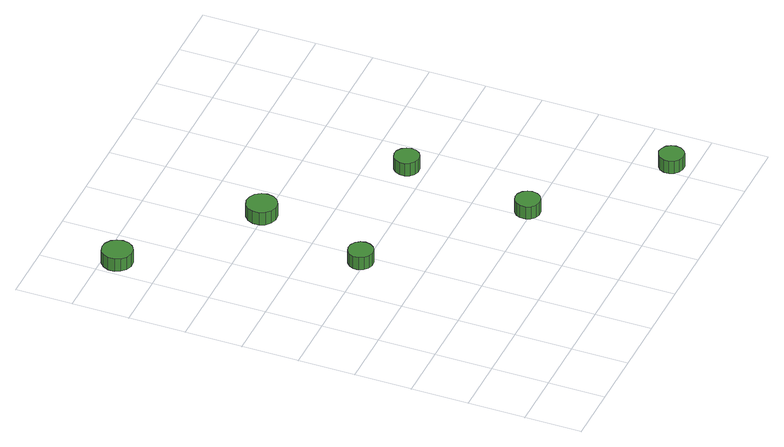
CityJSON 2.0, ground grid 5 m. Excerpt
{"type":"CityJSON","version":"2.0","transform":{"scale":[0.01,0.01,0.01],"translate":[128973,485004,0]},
"CityObjects":{
"tree1":{"type":"SolitaryVegetationObject","attributes":{"function":"something"},"geometry":[{"type":"MultiSurface","lod":"1","boundaries":[[[0,1,2,3,4,5,6,7,8,9,10,11,12,13,14]],[[15,16,17,18,19,20,21,22,23,24,25,26,27,28,29]],[[0,29,28,1]],[[1,28,27,2]],[[2,27,26,3]],[[3,26,25,4]],[[4,25,24,5]],[[5,24,23,6]],[[6,23,22,7]],[[7,22,21,8]],[[8,21,20,9]],[[9,20,19,10]],[[10,19,18,11]],[[11,18,17,12]],[[12,17,16,13]],[[13,16,15,14]],[[14,15,29,0]]]}]},
"tree2":{"type":"SolitaryVegetationObject","attributes":{"function":"something"},"geometry":[{"type":"MultiSurface","lod":"1","boundaries":[[[30,31,32,33,34,35,36,37,38,39,40,41,42,43,44]],[[45,46,47,48,49,50,51,52,53,54,55,56,57,58,59]],[[30,59,58,31]],[[31,58,57,32]],[[32,57,56,33]],[[33,56,55,34]],[[34,55,54,35]],[[35,54,53,36]],[[36,53,52,37]],[[37,52,51,38]],[[38,51,50,39]],[[39,50,49,40]],[[40,49,48,41]],[[41,48,47,42]],[[42,47,46,43]],[[43,46,45,44]],[[44,45,59,30]]]}]},
"tree3":{"type":"SolitaryVegetationObject","attributes":{"function":"something"},"geometry":[{"type":"MultiSurface","lod":"1","boundaries":[[[60,61,62,63,64,65,66,67,68,69,70,71,72,73,74]],[[75,76,77,78,79,80,81,82,83,84,85,86,87,88,89]],[[60,89,88,61]],[[61,88,87,62]],[[62,87,86,63]],[[63,86,85,64]],[[64,85,84,65]],[[65,84,83,66]],[[66,83,82,67]],[[67,82,81,68]],[[68,81,80,69]],[[69,80,79,70]],[[70,79,78,71]],[[71,78,77,72]],[[72,77,76,73]],[[73,76,75,74]],[[74,75,89,60]]]}]},
"tree4":{"type":"SolitaryVegetationObject","attributes":{"function":"something"},"geometry":[{"type":"MultiSurface","lod":"1","boundaries":[[[90,91,92,93,94,95,96,97,98,99,100,101,102,103,104]],[[105,106,107,108,109,110,111,112,113,114,115,116,117,118,119]],[[90,119,118,91]],[[91,118,117,92]],[[92,117,116,93]],[[93,116,115,94]],[[94,115,114,95]],[[95,114,113,96]],[[96,113,112,97]],[[97,112,111,98]],[[98,111,110,99]],[[99,110,109,100]],[[100,109,108,101]],[[101,108,107,102]],[[102,107,106,103]],[[103,106,105,104]],[[104,105,119,90]]]}]},
"tree5":{"type":"SolitaryVegetationObject","attributes":{"function":"something"},"geometry":[{"type":"MultiSurface","lod":"1","boundaries":[[[120,121,122,123,124,125,126,127,128,129,130,131,132,133,134]],[[135,136,137,138,139,140,141,142,143,144,145,146,147,148,149]],[[120,149,148,121]],[[121,148,147,122]],[[122,147,146,123]],[[123,146,145,124]],[[124,145,144,125]],[[125,144,143,126]],[[126,143,142,127]],[[127,142,141,128]],[[128,141,140,129]],[[129,140,139,130]],[[130,139,138,131]],[[131,138,137,132]],[[132,137,136,133]],[[133,136,135,134]],[[134,135,149,120]]]}]},
"tree6":{"type":"SolitaryVegetationObject","attributes":{"function":"something"},"geometry":[{"type":"MultiSurface","lod":"1","boundaries":[[[150,151,152,153,154,155,156,157,158,159,160,161,162,163,164]],[[165,166,167,168,169,170,171,172,173,174,175,176,177,178,179]],[[150,179,178,151]],[[151,178,177,152]],[[152,177,176,153]],[[153,176,175,154]],[[154,175,174,155]],[[155,174,173,156]],[[156,173,172,157]],[[157,172,171,158]],[[158,171,170,159]],[[159,170,169,160]],[[160,169,168,161]],[[161,168,167,162]],[[162,167,166,163]],[[163,166,165,164]],[[164,165,179,150]]]}]}
},
"vertices":[
[300,3881,190],[289,3934,190],[257,3979,190],[209,4006,190],[155,4012,190],[102,3995,190],[62,3958,190],[39,3908,190],[39,3853,190],[62,3803,190],[102,3767,190],[155,3750,190],[209,3755,190],[257,3783,190],[289,3827,190],[289,3827,65],[257,3783,65],[209,3755,65],[155,3750,65],[102,3767,65],[62,3803,65],[39,3853,65],[39,3908,65],[62,3958,65],[102,3995,65],[155,4012,65],[209,4006,65],[257,3979,65],[289,3934,65],[300,3881,65],
[955,2008,257],[946,2052,257],[919,2089,257],[880,2111,257],[835,2116,257],[792,2102,257],[759,2072,257],[740,2031,257],[740,1985,257],[759,1944,257],[792,1914,257],[835,1900,257],[880,1905,257],[919,1927,257],[946,1964,257],[946,1964,132],[919,1927,132],[880,1905,132],[835,1900,132],[792,1914,132],[759,1944,132],[740,1985,132],[740,2031,132],[759,2072,132],[792,2102,132],[835,2116,132],[880,2111,132],[919,2089,132],[946,2052,132],[955,2008,132],
[1304,3019,211],[1293,3072,211],[1260,3117,211],[1213,3144,211],[1158,3150,211],[1106,3133,211],[1065,3096,211],[1043,3046,211],[1043,2991,211],[1065,2941,211],[1106,2905,211],[1158,2888,211],[1213,2893,211],[1260,2921,211],[1293,2965,211],[1293,2965,86],[1260,2921,86],[1213,2893,86],[1158,2888,86],[1106,2905,86],[1065,2941,86],[1043,2991,86],[1043,3046,86],[1065,3096,86],[1106,3133,86],[1158,3150,86],[1213,3144,86],[1260,3117,86],[1293,3072,86],[1304,3019,86],
[2088,1001,274],[2078,1045,274],[2052,1081,274],[2013,1104,274],[1968,1109,274],[1925,1095,274],[1891,1065,274],[1873,1023,274],[1873,978,274],[1891,937,274],[1925,906,274],[1968,893,274],[2013,897,274],[2052,920,274],[2078,956,274],[2078,956,149],[2052,920,149],[2013,897,149],[1968,893,149],[1925,906,149],[1891,937,149],[1873,978,149],[1873,1023,149],[1891,1065,149],[1925,1095,149],[1968,1109,149],[2013,1104,149],[2052,1081,149],[2078,1045,149],[2088,1001,149],
[2298,2157,231],[2289,2201,231],[2262,2237,231],[2223,2260,231],[2178,2265,231],[2135,2251,231],[2102,2221,231],[2083,2179,231],[2083,2134,231],[2102,2093,231],[2135,2063,231],[2178,2049,231],[2223,2053,231],[2262,2076,231],[2289,2112,231],[2289,2112,106],[2262,2076,106],[2223,2053,106],[2178,2049,106],[2135,2063,106],[2102,2093,106],[2083,2134,106],[2083,2179,106],[2102,2221,106],[2135,2251,106],[2178,2265,106],[2223,2260,106],[2262,2237,106],[2289,2201,106],[2298,2157,106],
[3078,139,294],[3069,183,294],[3042,219,294],[3003,242,294],[2958,247,294],[2915,233,294],[2881,203,294],[2863,161,294],[2863,116,294],[2881,75,294],[2915,45,294],[2958,31,294],[3003,35,294],[3042,58,294],[3069,94,294],[3069,94,169],[3042,58,169],[3003,35,169],[2958,31,169],[2915,45,169],[2881,75,169],[2863,116,169],[2863,161,169],[2881,203,169],[2915,233,169],[2958,247,169],[3003,242,169],[3042,219,169],[3069,183,169],[3078,139,169]
]}
